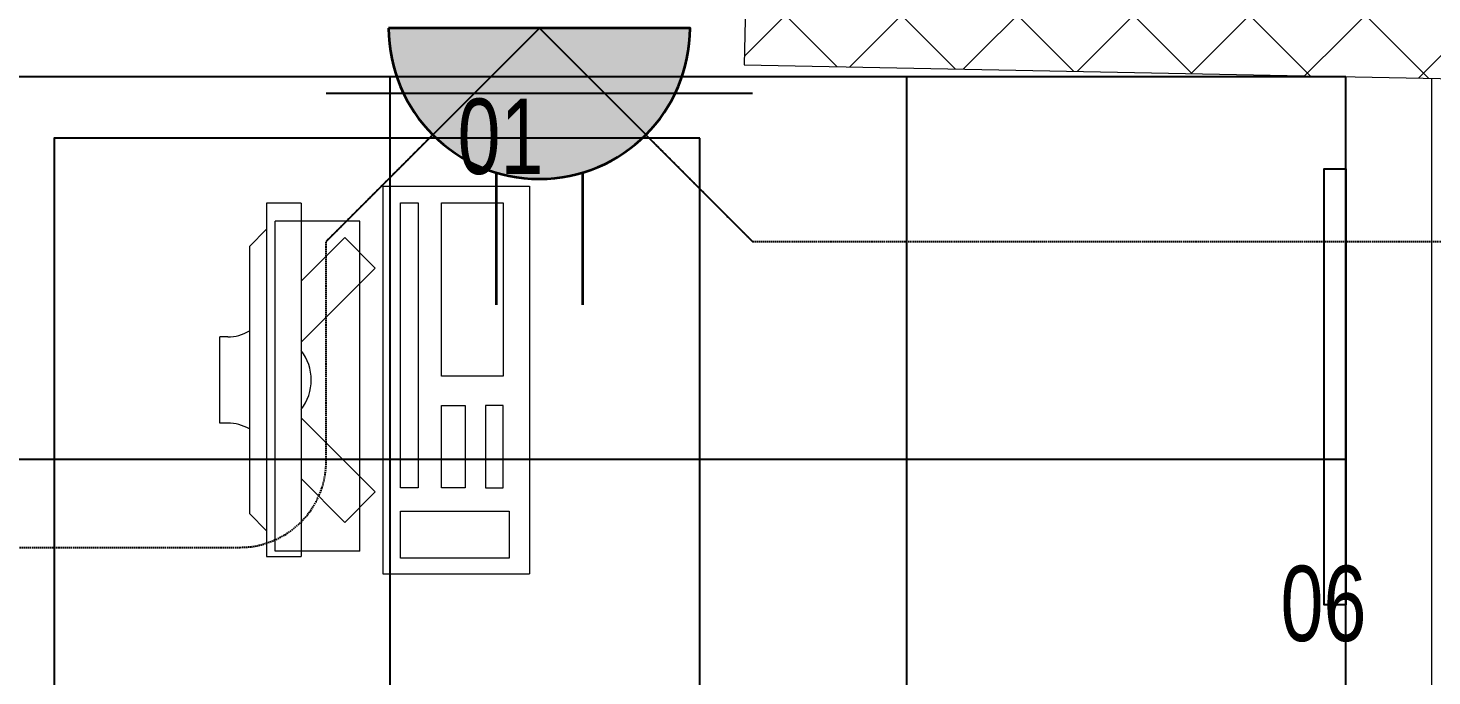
# Model space of a CAD drawing. Extents: x -178977 to 231842, y -29287 to 19916.
# Drawn here: x 11576 to 13206, y 7858 to 8610 of the extents above; entities that cross this region are included whole.
import ezdxf
from ezdxf.enums import TextEntityAlignment as Align

# ---------------------------------------------------------------- set-up
doc = ezdxf.new("R2010")
doc.units = 0
doc.header["$LTSCALE"] = 0.25
doc.linetypes.add('DASHDOT', pattern=[25.4, 12.7, -6.35, 0, -6.35])
doc.linetypes.add('HIDDEN', pattern=[9.525, 6.35, -3.175])
for name, color, linetype, lineweight in [('01-First Floor-FUR$0$72_EGR_EQP_TAG', 142, 'Continuous', 5), ('01-First Floor-FUR$0$C-HYDR-CTCH', 251, 'Continuous', 5), ('01-First Floor-FUR$0$Hatch', 252, 'Continuous', 5), ('01-First Floor-FUR$0$LOADING', 253, 'Continuous', 5), ('01-First Floor-FUR$0$Walls', 251, 'Continuous', 5), ('E-LITE-CLNG-CNDT', 6, 'DASHDOT', 35), ('E-LITE-EXIT-NUMB', 6, 'Continuous', 25), ('E-POWR-CIRC-NUMB', 6, 'Continuous', 25), ('E-POWR-CTRL-NUMB', 6, 'Continuous', 25), ('E-POWR-FLOR-CNDT', 6, 'HIDDEN', 25), ('E-POWR-WALL @ 100', 4, 'Continuous', 35)]:
    doc.layers.add(name, color=color, linetype=linetype, lineweight=lineweight)
for name, color, linetype in [('01-First Floor-FUR$0$FALSE CEILING', 251, 'Continuous'), ('E-POWR-IDEN', 101, 'Continuous'), ('e-powr-swch @ 100', 191, 'Continuous')]:
    doc.layers.add(name, color=color, linetype=linetype)
doc.styles.add('01-First Floor-FUR$0$X3G_ENTITY_257CFD', font='swisscl.ttf', dxfattribs={"height": 200})
doc.styles.add('DC_SIMPLEX', font='SIMPLEX.shx', dxfattribs={"width": 0.7})

# ---------------------------------------------------------------- blocks, each defined once
blk = doc.blocks.new('01-First Floor-FUR$0$ITCWLS1-P')
at = {"layer": '01-First Floor-FUR$0$LOADING'}
for p, q in [((-0.17, 0.45), (-0.17, 0)), ((-0.17, 0.45), (0, 0.45)), ((0, 0.45), (0, 0)), ((-0.2651, 0.43, 0), (-0.3051, 0.43, 0)), ((-0.3051, 0.43, 0), (-0.3051, 0.02, 0)), ((-0.2651, 0.43, 0), (-0.2651, 0.02, 0)), ((-0.1496, 0.4305), (-0.1291, 0.4305)), ((-0.1291, 0.4305), (-0.1291, 0.4089)), ((-0.197, 0.4094), (-0.295, 0.4094)), ((-0.295, 0.0264), (-0.295, 0.4094)), ((-0.197, 0.0264), (-0.197, 0.4094)), ((-0.3251, 0.38, 0), (-0.3051, 0.4, 0)), ((-0.3251, 0.38, 0), (-0.3251, 0.07, 0)), ((-0.3503, 0.275), (-0.3596, 0.275)), ((-0.3596, 0.175), (-0.3596, 0.275)), ((-0.3503, 0.175), (-0.3596, 0.175)), ((-0.3251, 0.07, 0), (-0.3051, 0.05, 0)), ((-0.3051, 0.02, 0), (-0.2651, 0.02, 0)), ((-0.197, 0.0264), (-0.295, 0.0264)), ((-0.17, 0), (0, 0))]:
    blk.add_line(p, q, dxfattribs=at)
at = {"layer": '01-First Floor-FUR$0$LOADING', "extrusion": (2.48281e-10, 3.18408e-10, -1)}
for p, q in [((-0.2651, 0.3395), (-0.2144, 0.3902)), ((-0.1791, 0.3548), (-0.2144, 0.3902)), ((-0.2651, 0.2688), (-0.1791, 0.3548))]:
    blk.add_line(p, q, dxfattribs=at)
at = {"layer": '01-First Floor-FUR$0$LOADING', "extrusion": (2.48281e-10, -3.18408e-10, -1)}
for p, q in [((-0.2651, 0.1812), (-0.1791, 0.0952)), ((-0.2651, 0.1105), (-0.2144, 0.0598)), ((-0.1791, 0.0952), (-0.2144, 0.0598))]:
    blk.add_line(p, q, dxfattribs=at)
at = {"layer": '01-First Floor-FUR$0$LOADING'}
for points in [[(-0.1291, 0.4089), (-0.1291, 0.1), (-0.1496, 0.1), (-0.1496, 0.4305)], [(-0.1496, 0.1), (-0.1496, 0.1), (-0.1496, 0.1), (-0.1496, 0.1), (-0.1496, 0.1), (-0.1496, 0.1), (-0.1496, 0.1), (-0.1496, 0.1), (-0.1496, 0.1)], [(-0.1496, 0.1), (-0.1496, 0.1), (-0.1496, 0.1), (-0.1496, 0.1), (-0.1496, 0.1), (-0.1496, 0.1), (-0.1496, 0.1), (-0.1496, 0.1), (-0.1496, 0.1), (-0.1496, 0.1), (-0.1496, 0.1), (-0.1496, 0.1), (-0.1496, 0.1), (-0.1496, 0.1), (-0.1496, 0.1), (-0.1496, 0.1), (-0.1496, 0.1), (-0.1496, 0.1)], [(-0.1496, 0.1), (-0.1496, 0.1), (-0.1496, 0.1), (-0.1496, 0.1), (-0.1496, 0.1), (-0.1496, 0.1), (-0.1496, 0.1), (-0.1496, 0.1), (-0.1496, 0.1), (-0.1496, 0.1)], [(-0.1496, 0.1), (-0.1496, 0.1), (-0.1496, 0.1), (-0.1496, 0.1), (-0.1496, 0.1), (-0.1496, 0.1), (-0.1496, 0.1)], [(-0.1496, 0.1), (-0.1496, 0.1), (-0.1496, 0.1), (-0.1496, 0.1), (-0.1496, 0.1), (-0.1496, 0.1), (-0.1496, 0.1), (-0.1496, 0.1), (-0.1496, 0.1), (-0.1496, 0.1)], [(-0.1496, 0.1), (-0.1496, 0.1), (-0.1496, 0.1), (-0.1496, 0.1), (-0.1496, 0.1), (-0.1496, 0.1), (-0.1496, 0.1), (-0.1496, 0.1), (-0.1496, 0.1), (-0.1496, 0.1), (-0.1496, 0.1), (-0.1496, 0.1), (-0.1496, 0.1), (-0.1496, 0.1), (-0.1496, 0.1)], [(-0.1496, 0.1), (-0.1496, 0.1), (-0.1496, 0.1), (-0.1496, 0.1), (-0.1496, 0.1), (-0.1496, 0.1), (-0.1496, 0.1), (-0.1496, 0.1), (-0.1496, 0.1), (-0.1496, 0.1)], [(-0.1496, 0.1), (-0.1496, 0.1), (-0.1496, 0.1), (-0.1496, 0.1), (-0.1496, 0.1), (-0.1496, 0.1), (-0.1496, 0.1), (-0.1496, 0.1), (-0.1496, 0.1), (-0.1496, 0.1)], [(-0.1496, 0.1), (-0.1496, 0.1), (-0.1496, 0.1), (-0.1496, 0.1), (-0.1496, 0.1), (-0.1496, 0.1), (-0.1496, 0.1), (-0.1496, 0.1), (-0.1496, 0.1), (-0.1496, 0.1), (-0.1496, 0.1), (-0.1496, 0.1), (-0.1496, 0.1), (-0.1496, 0.1), (-0.1496, 0.1), (-0.1496, 0.1), (-0.1496, 0.1), (-0.1496, 0.1), (-0.1496, 0.1), (-0.1496, 0.1), (-0.1496, 0.1), (-0.1496, 0.1), (-0.1496, 0.1), (-0.1496, 0.1), (-0.1496, 0.1), (-0.1496, 0.1), (-0.1496, 0.1), (-0.1496, 0.1), (-0.1496, 0.1), (-0.1496, 0.1), (-0.1496, 0.1), (-0.1496, 0.1), (-0.1496, 0.1), (-0.1496, 0.1), (-0.1496, 0.1), (-0.1496, 0.1), (-0.1496, 0.1), (-0.1496, 0.1), (-0.1496, 0.1), (-0.1496, 0.1), (-0.1496, 0.1), (-0.1496, 0.1), (-0.1496, 0.1), (-0.1496, 0.1), (-0.1496, 0.1), (-0.1496, 0.1), (-0.1496, 0.1), (-0.1496, 0.1), (-0.1496, 0.1), (-0.1496, 0.1), (-0.1496, 0.1), (-0.1496, 0.1), (-0.1496, 0.1), (-0.1496, 0.1)], [(-0.1496, 0.1), (-0.1496, 0.1), (-0.1496, 0.1), (-0.1496, 0.1), (-0.1496, 0.1), (-0.1496, 0.1), (-0.1496, 0.1), (-0.1496, 0.1), (-0.1496, 0.1), (-0.1496, 0.1), (-0.1496, 0.1), (-0.1496, 0.1), (-0.1496, 0.1), (-0.1496, 0.1), (-0.1496, 0.1), (-0.1496, 0.1), (-0.1496, 0.1), (-0.1496, 0.1), (-0.1496, 0.1), (-0.1496, 0.1), (-0.1496, 0.1), (-0.1496, 0.1), (-0.1496, 0.1), (-0.1496, 0.1), (-0.1496, 0.1), (-0.1496, 0.1), (-0.1496, 0.1), (-0.1496, 0.1), (-0.1496, 0.1), (-0.1496, 0.1), (-0.1496, 0.1), (-0.1496, 0.1), (-0.1496, 0.1), (-0.1496, 0.1), (-0.1496, 0.1), (-0.1496, 0.1), (-0.1496, 0.1), (-0.1496, 0.1), (-0.1496, 0.1), (-0.1496, 0.1), (-0.1496, 0.1), (-0.1496, 0.1), (-0.1496, 0.1), (-0.1496, 0.1), (-0.1496, 0.1), (-0.1496, 0.1), (-0.1496, 0.1), (-0.1496, 0.1), (-0.1496, 0.1), (-0.1496, 0.1), (-0.1496, 0.1), (-0.1496, 0.1), (-0.1496, 0.1), (-0.1496, 0.1), (-0.1496, 0.1), (-0.1496, 0.1), (-0.1496, 0.1), (-0.1496, 0.1), (-0.1496, 0.1), (-0.1496, 0.1), (-0.1496, 0.1), (-0.1496, 0.1), (-0.1496, 0.1), (-0.1496, 0.1), (-0.1496, 0.1), (-0.1496, 0.1), (-0.1496, 0.1), (-0.1496, 0.1), (-0.1496, 0.1), (-0.1496, 0.1), (-0.1496, 0.1), (-0.1496, 0.1), (-0.1496, 0.1), (-0.1496, 0.1), (-0.1496, 0.1), (-0.1496, 0.1), (-0.1496, 0.1), (-0.1496, 0.1), (-0.1496, 0.1), (-0.1496, 0.1), (-0.1496, 0.1), (-0.1496, 0.1), (-0.1496, 0.1), (-0.1496, 0.1), (-0.1496, 0.1), (-0.1496, 0.1), (-0.1496, 0.1), (-0.1496, 0.1), (-0.1496, 0.1)], [(-0.1496, 0.1), (-0.1496, 0.1), (-0.1496, 0.1), (-0.1496, 0.1), (-0.1496, 0.1), (-0.1496, 0.1), (-0.1496, 0.1), (-0.1496, 0.1), (-0.1496, 0.1), (-0.1496, 0.1), (-0.1496, 0.1), (-0.1496, 0.1)], [(-0.1496, 0.1), (-0.1496, 0.1), (-0.1496, 0.1), (-0.1496, 0.1), (-0.1496, 0.1), (-0.1496, 0.1), (-0.1496, 0.1)], [(-0.1496, 0.1), (-0.1496, 0.1), (-0.1496, 0.1), (-0.1496, 0.1), (-0.1496, 0.1), (-0.1496, 0.1), (-0.1496, 0.1), (-0.1496, 0.1), (-0.1496, 0.1), (-0.1496, 0.1), (-0.1496, 0.1), (-0.1496, 0.1), (-0.1496, 0.1), (-0.1496, 0.1), (-0.1496, 0.1), (-0.1496, 0.1), (-0.1496, 0.1)], [(-0.1496, 0.1), (-0.1496, 0.1), (-0.1496, 0.1), (-0.1496, 0.1), (-0.1496, 0.1), (-0.1496, 0.1), (-0.1496, 0.1), (-0.1496, 0.1), (-0.1496, 0.1), (-0.1496, 0.1), (-0.1496, 0.1), (-0.1496, 0.1), (-0.1496, 0.1), (-0.1496, 0.1), (-0.1496, 0.1), (-0.1496, 0.1), (-0.1496, 0.1), (-0.1496, 0.1), (-0.1496, 0.1), (-0.1496, 0.1), (-0.1496, 0.1), (-0.1496, 0.1), (-0.1496, 0.1), (-0.1496, 0.1), (-0.1496, 0.1), (-0.1496, 0.1), (-0.1496, 0.1), (-0.1496, 0.1), (-0.1496, 0.1), (-0.1496, 0.1), (-0.1496, 0.1), (-0.1496, 0.1), (-0.1496, 0.1), (-0.1496, 0.1), (-0.1496, 0.1), (-0.1496, 0.1), (-0.1496, 0.1), (-0.1496, 0.1), (-0.1496, 0.1), (-0.1496, 0.1), (-0.1496, 0.1), (-0.1496, 0.1), (-0.1496, 0.1), (-0.1496, 0.1), (-0.1496, 0.1), (-0.1496, 0.1), (-0.1496, 0.1), (-0.1496, 0.1), (-0.1496, 0.1), (-0.1496, 0.1), (-0.1496, 0.1), (-0.1496, 0.1), (-0.1496, 0.1), (-0.1496, 0.1), (-0.1496, 0.1), (-0.1496, 0.1), (-0.1496, 0.1), (-0.1496, 0.1), (-0.1496, 0.1), (-0.1496, 0.1), (-0.1496, 0.1), (-0.1496, 0.1), (-0.1496, 0.1), (-0.1496, 0.1), (-0.1496, 0.1), (-0.1496, 0.1), (-0.1496, 0.1), (-0.1496, 0.1), (-0.1496, 0.1), (-0.1496, 0.1), (-0.1496, 0.1), (-0.1496, 0.1), (-0.1496, 0.1), (-0.1496, 0.1), (-0.1496, 0.1), (-0.1496, 0.1), (-0.1496, 0.1), (-0.1496, 0.1), (-0.1496, 0.1), (-0.1496, 0.1), (-0.1496, 0.1), (-0.1496, 0.1), (-0.1496, 0.1), (-0.1496, 0.1), (-0.1496, 0.1), (-0.1496, 0.1), (-0.1496, 0.1), (-0.1496, 0.1), (-0.1496, 0.1), (-0.1496, 0.1), (-0.1496, 0.1), (-0.1496, 0.1), (-0.1496, 0.1), (-0.1496, 0.1), (-0.1496, 0.1), (-0.1496, 0.1), (-0.1496, 0.1), (-0.1496, 0.1), (-0.1496, 0.1), (-0.1496, 0.1), (-0.1496, 0.1), (-0.1496, 0.1), (-0.1496, 0.1), (-0.1496, 0.1), (-0.1496, 0.1), (-0.1496, 0.1), (-0.1496, 0.1), (-0.1496, 0.1), (-0.1496, 0.1), (-0.1496, 0.1), (-0.1496, 0.1)], [(-0.1496, 0.1), (-0.1496, 0.1), (-0.1496, 0.1), (-0.1496, 0.1), (-0.1496, 0.1), (-0.1496, 0.1), (-0.1496, 0.1), (-0.1496, 0.1)]]:
    blk.add_lwpolyline(points, dxfattribs=at)
for points in [[(-0.1019, 0.4305), (-0.0304, 0.4305), (-0.0304, 0.2294), (-0.1019, 0.2294)], [(-0.1019, 0.1954), (-0.0747, 0.1954), (-0.0747, 0.1), (-0.1019, 0.1)], [(-0.0304, 0.1954), (-0.0508, 0.1954), (-0.0508, 0.1), (-0.0304, 0.1)], [(-0.1496, 0.1), (-0.1496, 0.1), (-0.1496, 0.1), (-0.1496, 0.1), (-0.1496, 0.1), (-0.1496, 0.1), (-0.1496, 0.1), (-0.1496, 0.1), (-0.1496, 0.1), (-0.1496, 0.1), (-0.1496, 0.1), (-0.1496, 0.1), (-0.1496, 0.1), (-0.1496, 0.1), (-0.1496, 0.1), (-0.1496, 0.1), (-0.1496, 0.1), (-0.1496, 0.1), (-0.1496, 0.1), (-0.1496, 0.1), (-0.1496, 0.1), (-0.1496, 0.1), (-0.1496, 0.1), (-0.1496, 0.1), (-0.1496, 0.1), (-0.1496, 0.1), (-0.1496, 0.1), (-0.1496, 0.1), (-0.1496, 0.1), (-0.1496, 0.1), (-0.1496, 0.1), (-0.1496, 0.1), (-0.1496, 0.1), (-0.1496, 0.1), (-0.1496, 0.1), (-0.1496, 0.1), (-0.1496, 0.1), (-0.1496, 0.1), (-0.1496, 0.1), (-0.1496, 0.1), (-0.1496, 0.1), (-0.1496, 0.1), (-0.1496, 0.1), (-0.1496, 0.1), (-0.1496, 0.1), (-0.1496, 0.1), (-0.1496, 0.1), (-0.1496, 0.1), (-0.1496, 0.1), (-0.1496, 0.1), (-0.1496, 0.1), (-0.1496, 0.1), (-0.1496, 0.1), (-0.1496, 0.1), (-0.1496, 0.1), (-0.1496, 0.1), (-0.1496, 0.1), (-0.1496, 0.1), (-0.1496, 0.1), (-0.1496, 0.1), (-0.1496, 0.1), (-0.1496, 0.1), (-0.1496, 0.1), (-0.1496, 0.1), (-0.1496, 0.1), (-0.1496, 0.1), (-0.1496, 0.1), (-0.1496, 0.1), (-0.1496, 0.1), (-0.1496, 0.1), (-0.1496, 0.1), (-0.1496, 0.1), (-0.1496, 0.1), (-0.1496, 0.1), (-0.1496, 0.1), (-0.1496, 0.1), (-0.1496, 0.1), (-0.1496, 0.1), (-0.1496, 0.1), (-0.1496, 0.1), (-0.1496, 0.1), (-0.1496, 0.1), (-0.1496, 0.1), (-0.1496, 0.1), (-0.1496, 0.1), (-0.1496, 0.1), (-0.1496, 0.1), (-0.1496, 0.1), (-0.1496, 0.1), (-0.1496, 0.1), (-0.1496, 0.1), (-0.1496, 0.1), (-0.1496, 0.1), (-0.1496, 0.1), (-0.1496, 0.1), (-0.1496, 0.1), (-0.1496, 0.1), (-0.1496, 0.1), (-0.1496, 0.1), (-0.1496, 0.1), (-0.1496, 0.1), (-0.1496, 0.1), (-0.1496, 0.1), (-0.1496, 0.1), (-0.1496, 0.1), (-0.1496, 0.1), (-0.1496, 0.1), (-0.1496, 0.1), (-0.1496, 0.1), (-0.1496, 0.1), (-0.1496, 0.1), (-0.1496, 0.1), (-0.1496, 0.1), (-0.1496, 0.1), (-0.1496, 0.1), (-0.1496, 0.1), (-0.1496, 0.1), (-0.1496, 0.1), (-0.1496, 0.1), (-0.1496, 0.1), (-0.1496, 0.1), (-0.1496, 0.1), (-0.1496, 0.1), (-0.1496, 0.1), (-0.1496, 0.1), (-0.1496, 0.1), (-0.1496, 0.1), (-0.1496, 0.1), (-0.1496, 0.1), (-0.1496, 0.1), (-0.1496, 0.1), (-0.1496, 0.1), (-0.1496, 0.1), (-0.1496, 0.1), (-0.1496, 0.1), (-0.1496, 0.1), (-0.1496, 0.1), (-0.1496, 0.1), (-0.1496, 0.1), (-0.1496, 0.1), (-0.1496, 0.1), (-0.1496, 0.1), (-0.1496, 0.1), (-0.1496, 0.1), (-0.1496, 0.1), (-0.1496, 0.1), (-0.1496, 0.1), (-0.1496, 0.1), (-0.1496, 0.1), (-0.1496, 0.1), (-0.1496, 0.1), (-0.1496, 0.1), (-0.1496, 0.1), (-0.1496, 0.1), (-0.1496, 0.1), (-0.1496, 0.1), (-0.1496, 0.1), (-0.1496, 0.1), (-0.1496, 0.1), (-0.1496, 0.1), (-0.1496, 0.1), (-0.1496, 0.1), (-0.1496, 0.1), (-0.1496, 0.1), (-0.1496, 0.1), (-0.1496, 0.1), (-0.1496, 0.1), (-0.1496, 0.1), (-0.1496, 0.1), (-0.1496, 0.1), (-0.1496, 0.1), (-0.1496, 0.1), (-0.1496, 0.1), (-0.1496, 0.1), (-0.1496, 0.1), (-0.1496, 0.1), (-0.1496, 0.1), (-0.1496, 0.1), (-0.1496, 0.1), (-0.1496, 0.1), (-0.1496, 0.1), (-0.1496, 0.1), (-0.1496, 0.1), (-0.1496, 0.1), (-0.1496, 0.1), (-0.1496, 0.1), (-0.1496, 0.1), (-0.1496, 0.1), (-0.1496, 0.1), (-0.1496, 0.1), (-0.1496, 0.1), (-0.1496, 0.1), (-0.1496, 0.1), (-0.1496, 0.1), (-0.1496, 0.1), (-0.1496, 0.1), (-0.1496, 0.1), (-0.1496, 0.1), (-0.1496, 0.1), (-0.1496, 0.1), (-0.1496, 0.1), (-0.1496, 0.1), (-0.1496, 0.1), (-0.1496, 0.1), (-0.1496, 0.1), (-0.1496, 0.1), (-0.1496, 0.1), (-0.1496, 0.1), (-0.1496, 0.1), (-0.1496, 0.1), (-0.1496, 0.1), (-0.1496, 0.1), (-0.1496, 0.1), (-0.1496, 0.1), (-0.1496, 0.1), (-0.1496, 0.1), (-0.1496, 0.1), (-0.1496, 0.1), (-0.1496, 0.1), (-0.1496, 0.1), (-0.1496, 0.1), (-0.1496, 0.1), (-0.1496, 0.1), (-0.1496, 0.1), (-0.1496, 0.1), (-0.1496, 0.1), (-0.1496, 0.1), (-0.1496, 0.1), (-0.1496, 0.1), (-0.1496, 0.1), (-0.1496, 0.1), (-0.1496, 0.1), (-0.1496, 0.1), (-0.1496, 0.1), (-0.1496, 0.1), (-0.1496, 0.1), (-0.1496, 0.1), (-0.1496, 0.1), (-0.1496, 0.1), (-0.1496, 0.1), (-0.1496, 0.1), (-0.1496, 0.1), (-0.1496, 0.1), (-0.1496, 0.1), (-0.1496, 0.1), (-0.1496, 0.1), (-0.1496, 0.1), (-0.1496, 0.1), (-0.1496, 0.1), (-0.1496, 0.1), (-0.1496, 0.1), (-0.1496, 0.1), (-0.1496, 0.1), (-0.1496, 0.1), (-0.1496, 0.1), (-0.1496, 0.1), (-0.1496, 0.1), (-0.1496, 0.1), (-0.1496, 0.1), (-0.1496, 0.1), (-0.1496, 0.1), (-0.1496, 0.1), (-0.1496, 0.1), (-0.1496, 0.1), (-0.1496, 0.1), (-0.1496, 0.1), (-0.1496, 0.1), (-0.1496, 0.1), (-0.1496, 0.1), (-0.1496, 0.1), (-0.1496, 0.1), (-0.1496, 0.1), (-0.1496, 0.1), (-0.1496, 0.1), (-0.1496, 0.1), (-0.1496, 0.1), (-0.1496, 0.1)], [(-0.1496, 0.1), (-0.1496, 0.1), (-0.1496, 0.1), (-0.1496, 0.1), (-0.1496, 0.1), (-0.1496, 0.1), (-0.1496, 0.1), (-0.1496, 0.1), (-0.1496, 0.1), (-0.1496, 0.1), (-0.1496, 0.1), (-0.1496, 0.1), (-0.1496, 0.1), (-0.1496, 0.1), (-0.1496, 0.1), (-0.1496, 0.1), (-0.1496, 0.1), (-0.1496, 0.1), (-0.1496, 0.1), (-0.1496, 0.1), (-0.1496, 0.1), (-0.1496, 0.1), (-0.1496, 0.1), (-0.1496, 0.1), (-0.1496, 0.1), (-0.1496, 0.1), (-0.1496, 0.1), (-0.1496, 0.1), (-0.1496, 0.1), (-0.1496, 0.1), (-0.1496, 0.1), (-0.1496, 0.1), (-0.1496, 0.1), (-0.1496, 0.1), (-0.1496, 0.1), (-0.1496, 0.1), (-0.1496, 0.1), (-0.1496, 0.1), (-0.1496, 0.1), (-0.1496, 0.1), (-0.1496, 0.1), (-0.1496, 0.1), (-0.1496, 0.1), (-0.1496, 0.1), (-0.1496, 0.1), (-0.1496, 0.1), (-0.1496, 0.1), (-0.1496, 0.1), (-0.1496, 0.1), (-0.1496, 0.1), (-0.1496, 0.1), (-0.1496, 0.1), (-0.1496, 0.1), (-0.1496, 0.1), (-0.1496, 0.1), (-0.1496, 0.1), (-0.1496, 0.1), (-0.1496, 0.1), (-0.1496, 0.1), (-0.1496, 0.1), (-0.1496, 0.1), (-0.1496, 0.1), (-0.1496, 0.1), (-0.1496, 0.1), (-0.1496, 0.1), (-0.1496, 0.1), (-0.1496, 0.1), (-0.1496, 0.1), (-0.1496, 0.1), (-0.1496, 0.1), (-0.1496, 0.1), (-0.1496, 0.1), (-0.1496, 0.1), (-0.1496, 0.1), (-0.1496, 0.1), (-0.1496, 0.1), (-0.1496, 0.1), (-0.1496, 0.1), (-0.1496, 0.1), (-0.1496, 0.1), (-0.1496, 0.1), (-0.1496, 0.1), (-0.1496, 0.1), (-0.1496, 0.1), (-0.1496, 0.1), (-0.1496, 0.1), (-0.1496, 0.1), (-0.1496, 0.1), (-0.1496, 0.1), (-0.1496, 0.1), (-0.1496, 0.1), (-0.1496, 0.1), (-0.1496, 0.1), (-0.1496, 0.1), (-0.1496, 0.1), (-0.1496, 0.1), (-0.1496, 0.1), (-0.1496, 0.1), (-0.1496, 0.1), (-0.1496, 0.1), (-0.1496, 0.1), (-0.1496, 0.1), (-0.1496, 0.1), (-0.1496, 0.1), (-0.1496, 0.1), (-0.1496, 0.1), (-0.1496, 0.1), (-0.1496, 0.1), (-0.1496, 0.1), (-0.1496, 0.1), (-0.1496, 0.1), (-0.1496, 0.1), (-0.1496, 0.1), (-0.1496, 0.1), (-0.1496, 0.1), (-0.1496, 0.1), (-0.1496, 0.1), (-0.1496, 0.1), (-0.1496, 0.1), (-0.1496, 0.1), (-0.1496, 0.1), (-0.1496, 0.1), (-0.1496, 0.1), (-0.1496, 0.1), (-0.1496, 0.1), (-0.1496, 0.1), (-0.1496, 0.1), (-0.1496, 0.1), (-0.1496, 0.1), (-0.1496, 0.1), (-0.1496, 0.1), (-0.1496, 0.1), (-0.1496, 0.1), (-0.1496, 0.1), (-0.1496, 0.1), (-0.1496, 0.1), (-0.1496, 0.1), (-0.1496, 0.1), (-0.1496, 0.1), (-0.1496, 0.1), (-0.1496, 0.1), (-0.1496, 0.1), (-0.1496, 0.1), (-0.1496, 0.1), (-0.1496, 0.1), (-0.1496, 0.1), (-0.1496, 0.1), (-0.1496, 0.1), (-0.1496, 0.1), (-0.1496, 0.1), (-0.1496, 0.1), (-0.1496, 0.1), (-0.1496, 0.1), (-0.1496, 0.1), (-0.1496, 0.1), (-0.1496, 0.1), (-0.1496, 0.1), (-0.1496, 0.1), (-0.1496, 0.1), (-0.1496, 0.1), (-0.1496, 0.1), (-0.1496, 0.1), (-0.1496, 0.1), (-0.1496, 0.1), (-0.1496, 0.1), (-0.1496, 0.1), (-0.1496, 0.1), (-0.1496, 0.1), (-0.1496, 0.1), (-0.1496, 0.1), (-0.1496, 0.1), (-0.1496, 0.1), (-0.1496, 0.1), (-0.1496, 0.1), (-0.1496, 0.1), (-0.1496, 0.1), (-0.1496, 0.1), (-0.1496, 0.1), (-0.1496, 0.1), (-0.1496, 0.1), (-0.1496, 0.1), (-0.1496, 0.1), (-0.1496, 0.1), (-0.1496, 0.1), (-0.1496, 0.1), (-0.1496, 0.1), (-0.1496, 0.1), (-0.1496, 0.1), (-0.1496, 0.1), (-0.1496, 0.1), (-0.1496, 0.1), (-0.1496, 0.1), (-0.1496, 0.1), (-0.1496, 0.1), (-0.1496, 0.1), (-0.1496, 0.1), (-0.1496, 0.1), (-0.1496, 0.1), (-0.1496, 0.1), (-0.1496, 0.1), (-0.1496, 0.1), (-0.1496, 0.1), (-0.1496, 0.1), (-0.1496, 0.1), (-0.1496, 0.1), (-0.1496, 0.1), (-0.1496, 0.1), (-0.1496, 0.1), (-0.1496, 0.1), (-0.1496, 0.1), (-0.1496, 0.1), (-0.1496, 0.1), (-0.1496, 0.1), (-0.1496, 0.1)], [(-0.1496, 0.1), (-0.1496, 0.1), (-0.1496, 0.1), (-0.1496, 0.1), (-0.1496, 0.1), (-0.1496, 0.1), (-0.1496, 0.1), (-0.1496, 0.1), (-0.1496, 0.1), (-0.1496, 0.1), (-0.1496, 0.1), (-0.1496, 0.1), (-0.1496, 0.1), (-0.1496, 0.1), (-0.1496, 0.1), (-0.1496, 0.1), (-0.1496, 0.1), (-0.1496, 0.1), (-0.1496, 0.1), (-0.1496, 0.1), (-0.1496, 0.1), (-0.1496, 0.1), (-0.1496, 0.1), (-0.1496, 0.1), (-0.1496, 0.1), (-0.1496, 0.1), (-0.1496, 0.1), (-0.1496, 0.1), (-0.1496, 0.1), (-0.1496, 0.1), (-0.1496, 0.1), (-0.1496, 0.1), (-0.1496, 0.1), (-0.1496, 0.1), (-0.1496, 0.1), (-0.1496, 0.1), (-0.1496, 0.1), (-0.1496, 0.1), (-0.1496, 0.1), (-0.1496, 0.1), (-0.1496, 0.1), (-0.1496, 0.1), (-0.1496, 0.1), (-0.1496, 0.1), (-0.1496, 0.1), (-0.1496, 0.1), (-0.1496, 0.1), (-0.1496, 0.1), (-0.1496, 0.1), (-0.1496, 0.1), (-0.1496, 0.1), (-0.1496, 0.1), (-0.1496, 0.1), (-0.1496, 0.1), (-0.1496, 0.1), (-0.1496, 0.1), (-0.1496, 0.1), (-0.1496, 0.1), (-0.1496, 0.1), (-0.1496, 0.1), (-0.1496, 0.1), (-0.1496, 0.1), (-0.1496, 0.1), (-0.1496, 0.1), (-0.1496, 0.1), (-0.1496, 0.1), (-0.1496, 0.1), (-0.1496, 0.1), (-0.1496, 0.1), (-0.1496, 0.1), (-0.1496, 0.1), (-0.1496, 0.1), (-0.1496, 0.1), (-0.1496, 0.1), (-0.1496, 0.1), (-0.1496, 0.1), (-0.1496, 0.1), (-0.1496, 0.1), (-0.1496, 0.1), (-0.1496, 0.1), (-0.1496, 0.1), (-0.1496, 0.1), (-0.1496, 0.1), (-0.1496, 0.1), (-0.1496, 0.1), (-0.1496, 0.1), (-0.1496, 0.1), (-0.1496, 0.1), (-0.1496, 0.1), (-0.1496, 0.1), (-0.1496, 0.1), (-0.1496, 0.1), (-0.1496, 0.1), (-0.1496, 0.1), (-0.1496, 0.1), (-0.1496, 0.1), (-0.1496, 0.1), (-0.1496, 0.1), (-0.1496, 0.1), (-0.1496, 0.1), (-0.1496, 0.1), (-0.1496, 0.1), (-0.1496, 0.1), (-0.1496, 0.1), (-0.1496, 0.1), (-0.1496, 0.1), (-0.1496, 0.1), (-0.1496, 0.1), (-0.1496, 0.1), (-0.1496, 0.1), (-0.1496, 0.1), (-0.1496, 0.1), (-0.1496, 0.1), (-0.1496, 0.1), (-0.1496, 0.1), (-0.1496, 0.1), (-0.1496, 0.1), (-0.1496, 0.1), (-0.1496, 0.1), (-0.1496, 0.1), (-0.1496, 0.1), (-0.1496, 0.1), (-0.1496, 0.1), (-0.1496, 0.1), (-0.1496, 0.1), (-0.1496, 0.1), (-0.1496, 0.1), (-0.1496, 0.1), (-0.1496, 0.1), (-0.1496, 0.1), (-0.1496, 0.1), (-0.1496, 0.1), (-0.1496, 0.1), (-0.1496, 0.1), (-0.1496, 0.1), (-0.1496, 0.1), (-0.1496, 0.1), (-0.1496, 0.1), (-0.1496, 0.1), (-0.1496, 0.1), (-0.1496, 0.1), (-0.1496, 0.1), (-0.1496, 0.1), (-0.1496, 0.1), (-0.1496, 0.1), (-0.1496, 0.1), (-0.1496, 0.1), (-0.1496, 0.1), (-0.1496, 0.1), (-0.1496, 0.1), (-0.1496, 0.1), (-0.1496, 0.1), (-0.1496, 0.1), (-0.1496, 0.1), (-0.1496, 0.1), (-0.1496, 0.1), (-0.1496, 0.1), (-0.1496, 0.1), (-0.1496, 0.1), (-0.1496, 0.1), (-0.1496, 0.1), (-0.1496, 0.1), (-0.1496, 0.1), (-0.1496, 0.1), (-0.1496, 0.1), (-0.1496, 0.1), (-0.1496, 0.1), (-0.1496, 0.1), (-0.1496, 0.1), (-0.1496, 0.1), (-0.1496, 0.1), (-0.1496, 0.1), (-0.1496, 0.1), (-0.1496, 0.1), (-0.1496, 0.1), (-0.1496, 0.1), (-0.1496, 0.1), (-0.1496, 0.1), (-0.1496, 0.1), (-0.1496, 0.1), (-0.1496, 0.1), (-0.1496, 0.1), (-0.1496, 0.1), (-0.1496, 0.1), (-0.1496, 0.1), (-0.1496, 0.1), (-0.1496, 0.1), (-0.1496, 0.1), (-0.1496, 0.1), (-0.1496, 0.1), (-0.1496, 0.1), (-0.1496, 0.1), (-0.1496, 0.1), (-0.1496, 0.1), (-0.1496, 0.1), (-0.1496, 0.1), (-0.1496, 0.1), (-0.1496, 0.1), (-0.1496, 0.1), (-0.1496, 0.1), (-0.1496, 0.1), (-0.1496, 0.1), (-0.1496, 0.1), (-0.1496, 0.1), (-0.1496, 0.1), (-0.1496, 0.1), (-0.1496, 0.1), (-0.1496, 0.1), (-0.1496, 0.1), (-0.1496, 0.1), (-0.1496, 0.1), (-0.1496, 0.1), (-0.1496, 0.1), (-0.1496, 0.1), (-0.1496, 0.1), (-0.1496, 0.1), (-0.1496, 0.1), (-0.1496, 0.1), (-0.1496, 0.1)], [(-0.1496, 0.0727), (-0.0236, 0.0727), (-0.0236, 0.0182), (-0.1496, 0.0182)]]:
    blk.add_lwpolyline(points, close=True, dxfattribs=at)
for centre, radius, start, end in [((-0.3503, 0.325), 0.05, 270, 300.3093), ((-0.3089, 0.225), 0.0556, 321.9431, 38.0569), ((-0.3503, 0.125), 0.05, 59.6907, 90)]:
    blk.add_arc(centre, radius, start, end, dxfattribs=at)
blk = doc.blocks.new('01-First Floor-FUR')
at = {"layer": '01-First Floor-FUR$0$Hatch'}
h = blk.add_hatch(dxfattribs=at)
h.set_pattern_fill('ANSI37', color=256, scale=30)
h.set_pattern_definition([(45, (-1823.345, -13062.25), (-67.35192, 67.35192), []), (135, (-1823.345, -13062.25), (-67.35192, -67.35192), [])])
h.paths.add_polyline_path([(49129.3, 8855.6), (48525.4, 8847.5), (48529.3, 8559.1), (49133.2, 8567.2)])
h.paths.add_polyline_path([(41968.6, 8847.9), (41385, 8842.5), (41365.1, 8551.1), (41948.6, 8556.5)])
h.paths.add_polyline_path([(27591.6, 8840.5), (26992.5, 8836.4), (26986.8, 8543.4), (27585.9, 8547.5)])
h.paths.add_polyline_path([(34776.8, 8842.7), (34175.6, 8835.2), (34167.4, 8549.5), (34768.6, 8557)])
h.paths.add_polyline_path([(20372.4, 8849.8), (19765.9, 8827.9), (19780.4, 8535.4), (20386.9, 8557.2)])
h.paths.add_polyline_path([(13635.8, 8839.4), (12413.8, 8863.3), (12407.4, 8567.2), (13629.3, 8543.3)])
h.paths.add_polyline_path([(13649.8, 1639.3), (12434.8, 1623.6), (12421.4, 1331.2), (13636.4, 1346.9)])
h.paths.add_polyline_path([(13623.8, -5553.9), (12420.7, -5569.8), (12415, -5862.9), (13618.1, -5846.9)])
h.paths.add_polyline_path([(13642.3, -12752.6), (12445.6, -12764), (12448.4, -13058.5), (13645.1, -13047)])
h.paths.add_polyline_path([(6007.3, -12750.5), (5403.7, -12754.2), (5414.4, -13039.6), (6017.9, -13035.9)])
h.paths.add_polyline_path([(5991.8, -5552.5), (5395, -5550.9), (5394.9, -5852.1), (5991.7, -5853.6)])
h.paths.add_polyline_path([(6001.7, 1637.1), (5382.4, 1638.3), (5371.8, 1335.4), (5991.1, 1334.1)])
h.paths.add_polyline_path([(5978.4, 8816.5), (5377.7, 8830.9), (5374.1, 8541.3), (5974.8, 8526.8)])
h.paths.add_polyline_path([(-1220.7, 8814.6), (-1823.3, 8837.3), (-1821.5, 8549), (-1218.8, 8526.3)])
h.paths.add_polyline_path([(-1213, -5563.7), (-1815, -5570.7), (-1811.6, -5862.3), (-1209.6, -5855.3)])
h.paths.add_polyline_path([(-1195.5, -12758.3), (-1793.9, -12759.3), (-1789, -13060), (-1190.6, -13059)])
h.paths.add_polyline_path([(20391.2, -12745), (19785.5, -12758), (19791.3, -13059.2), (20396.9, -13046.2)])
h.paths.add_polyline_path([(20384.7, -5552.6), (19790.3, -5570.1), (19792.4, -5866.7), (20386.8, -5849.1)])
h.paths.add_polyline_path([(20376, 1655.5), (19777, 1647.8), (19781.1, 1347.6), (20380, 1355.3)])
h.paths.add_polyline_path([(27576.3, 1640.2), (26974.4, 1644.9), (26978.6, 1352.8), (27580.6, 1348.1)])
h.paths.add_polyline_path([(27580.1, -5542.5), (26976.2, -5560), (26989.7, -5860.1), (27589.8, -5839.1)])
h.paths.add_polyline_path([(27596.2, -12758.5), (26992.3, -12751.9), (26990, -13037.6), (27593.8, -13044.2)])
h.paths.add_polyline_path([(34794.7, -12748), (34197.4, -12762.6), (34206.4, -13062.3), (34803.7, -13047.7)])
h.paths.add_polyline_path([(34787.4, -5559.7), (34186.1, -5557.7), (34187.2, -5855), (34788.5, -5856.9)])
h.paths.add_polyline_path([(34750.9, 1644.2), (34170.1, 1648.9), (34189.8, 1359), (34770.6, 1354.3)])
h.paths.add_polyline_path([(41954.3, 1643.4), (41356.7, 1657.2), (41358.7, 1365.3), (41956.3, 1351.5)])
h.paths.add_polyline_path([(41955.3, -5555.1), (41386.9, -5562.7), (41388.7, -5856.9), (41957.1, -5849.3)])
h.paths.add_polyline_path([(41992.3, -12752.3), (41387.1, -12754.9), (41388.4, -13059.5), (41993.7, -13056.8)])
h.paths.add_polyline_path([(49166.6, -12752.8), (48578.6, -12736.7), (48565.4, -13043.9), (49153.3, -13060)])
h.paths.add_polyline_path([(49150.8, -5553.4), (48547.6, -5552.3), (48545.6, -5848.8), (49148.8, -5849.9)])
at = {"layer": '01-First Floor-FUR$0$C-HYDR-CTCH', "elevation": 0, "flags": 128}
blk.add_lwpolyline([(13629.3, 8543.3), (13635.8, 8839.4), (12413.8, 8863.3), (12407.4, 8567.2), (13629.3, 8543.3)], dxfattribs=at)
at = {"layer": '01-First Floor-FUR$0$FALSE CEILING', "linetype": 'Continuous'}
for p, q in [((11996.4, 5110), (11996.4, 8553.5)), ((12596.4, 5110), (12596.4, 8553.5)), ((8396.4, 8110), (13106, 8110))]:
    blk.add_line(p, q, dxfattribs=at)
at = {"layer": '01-First Floor-FUR$0$FALSE CEILING'}
blk.add_lwpolyline([(13106, 8553.5), (8396.4, 8553.5), (8396.4, 5110), (13106, 5110)], close=True, dxfattribs=at)
at = {"layer": '01-First Floor-FUR$0$FALSE CEILING', "elevation": -0.1}
blk.add_lwpolyline([(12356, 8482.3), (11606, 8482.3), (11606, 6982.3), (12356, 6982.3)], close=True, dxfattribs=at)
blk.add_lwpolyline([(13106, 7940.8), (13081, 7940.8), (13081, 8446.8), (13106, 8446.8), (13106, 7940.8)], dxfattribs=at)
at = {"layer": '01-First Floor-FUR$0$LOADING', "elevation": -0.1}
blk.add_lwpolyline([(12356, 8482.3), (11606, 8482.3), (11606, 6982.3), (12356, 6982.3)], close=True, dxfattribs=at)
blk.add_lwpolyline([(13106, 7940.8), (13081, 7940.8), (13081, 8446.8), (13106, 8446.8), (13106, 7940.8)], dxfattribs=at)
at = {"layer": '01-First Floor-FUR$0$Walls'}
for p, q in [((13106, 6190), (13106, 8553.5)), ((13206, 6190), (13206, 8551.6))]:
    blk.add_line(p, q, dxfattribs=at)
at = {"layer": '01-First Floor-FUR$0$LOADING', "extrusion": (8.01373e-06, 1.9399e-16, 1), "xscale": 1000.000000000009, "yscale": 1000.000000000009, "zscale": 1000.000000000009}
blk.add_blockref('01-First Floor-FUR$0$ITCWLS1-P', (12157.9, 7976.8, 0), dxfattribs=at)
at = {"layer": '01-First Floor-FUR$0$72_EGR_EQP_TAG', "char_height": 87.47, "attachment_point": 2, "style": '01-First Floor-FUR$0$X3G_ENTITY_257CFD'}
for s, insert in [('01', (12124.4, 8528.2, -0.1)), ('06', (13080.1, 7986.3, -0.1))]:
    blk.add_mtext(s, dxfattribs=dict(at, insert=insert))
blk = doc.blocks.new('*U198')
h = blk.add_hatch(color=253)
edge = h.paths.add_edge_path()
edge.add_line((0, 1.75), (0, -1.75))
edge.add_arc((0, 0), 1.75, 90, 270, ccw=False)
for p, q in [((-1.677, 0.5), (-3.211, 0.5)), ((-1.677, -0.5), (-3.211, -0.5))]:
    blk.add_line(p, q)
blk.add_lwpolyline([(0, 1.75, 1), (0, -1.75)], format="xyb", close=True)
at = {"layer": 'Defpoints'}
for p, q in [((-2.475, 2.475), (0, 0)), ((-0.758, -2.475), (-0.758, 2.475)), ((-2.475, -2.475), (0, 0))]:
    blk.add_line(p, q, dxfattribs=at)
at = {"layer": 'E-LITE-EXIT-NUMB', "style": 'DC_SIMPLEX', "width": 0.7, "flags": 8}
blk.add_attdef('TYPE', text='', height=2, rotation=360, dxfattribs=at).set_placement((-2.682, 5.238), align=Align.RIGHT)
blk.add_attdef('CIRCUIT', (2.682, 5.238), '', height=2, rotation=360, dxfattribs=at)
blk = doc.blocks.new('*U131')
blk.add_lwpolyline([(-2.25, -2.5), (-2.25, 0), (2.25, 0), (2.25, -2.5)], close=True)
blk.add_lwpolyline([(-2.25, -1.25), (-3.75, -1.25), (-3.75, -2.5)])
at = {"layer": 'E-POWR-CIRC-NUMB', "style": 'DC_SIMPLEX', "width": 0.7, "flags": 8}
blk.add_attdef('CIRCUIT', (4.233, 3.688), '', height=2, rotation=360, dxfattribs=at)
at = {"layer": 'E-POWR-CTRL-NUMB', "style": 'DC_SIMPLEX', "width": 0.7, "flags": 8}
blk.add_attdef('AMPER', text='', height=2, rotation=360, dxfattribs=at).set_placement((4.233, 1.25), align=Align.MIDDLE_LEFT)
at = {"layer": 'E-POWR-IDEN', "style": 'DC_SIMPLEX', "width": 0.7, "flags": 8}
blk.add_attdef('TYPE', text='', height=1.8, rotation=180, dxfattribs=at).set_placement((0, -1.25), align=Align.MIDDLE_CENTER)

msp = doc.modelspace()

# ---------------------------------------------------------------- linework, layer by layer
at = {"layer": 'E-POWR-FLOR-CNDT'}
msp.add_lwpolyline([(8520.2, 7883.9), (8643.9, 8007.6), (11822, 8007.6, 0.414214), (11922, 8107.6), (11922, 8362.5), (12045.7, 8486.3)], format="xyb", dxfattribs=at)
at = {"layer": 'E-POWR-FLOR-CNDT', "elevation": 0}
msp.add_lwpolyline([(12293.2, 8486.3), (12416.9, 8362.5), (15081.8, 8362.5, -0.414214), (15181.8, 8262.5), (15181.8, 7341.2)], format="xyb", dxfattribs=at)

# ---------------------------------------------------------------- block references
at = {"layer": 'E-LITE-CLNG-CNDT'}
msp.add_blockref('01-First Floor-FUR', (0, 0), dxfattribs=at)
at = {"layer": 'e-powr-swch @ 100'}
ref = msp.add_blockref('*U131', (13863.1, 8050.2, -0.1), dxfattribs=dict(at, xscale=100, yscale=100, zscale=100))
ref.add_attrib('TYPE', 'D.S.', dxfattribs={"layer": 'E-POWR-IDEN', "height": 180, "rotation": 360, "style": 'DC_SIMPLEX', "width": 0.7, "flags": 8}).set_placement((13863.1, 8175.2, -0.1), align=Align.MIDDLE_CENTER)
ref.add_attrib('AMPER', '2x20A', dxfattribs={"layer": 'E-POWR-CTRL-NUMB', "height": 200, "rotation": 360, "style": 'DC_SIMPLEX', "width": 0.7, "flags": 8}).set_placement((13128, 7564.7, -0.1), align=Align.MIDDLE_LEFT)
at = {"layer": 'E-POWR-WALL @ 100', "xscale": 100, "yscale": 100, "zscale": 100, "rotation": 89.99999999999999}
msp.add_blockref('*U198', (12169.5, 8610, 0), dxfattribs=at)

doc.saveas('drawing.dxf')
